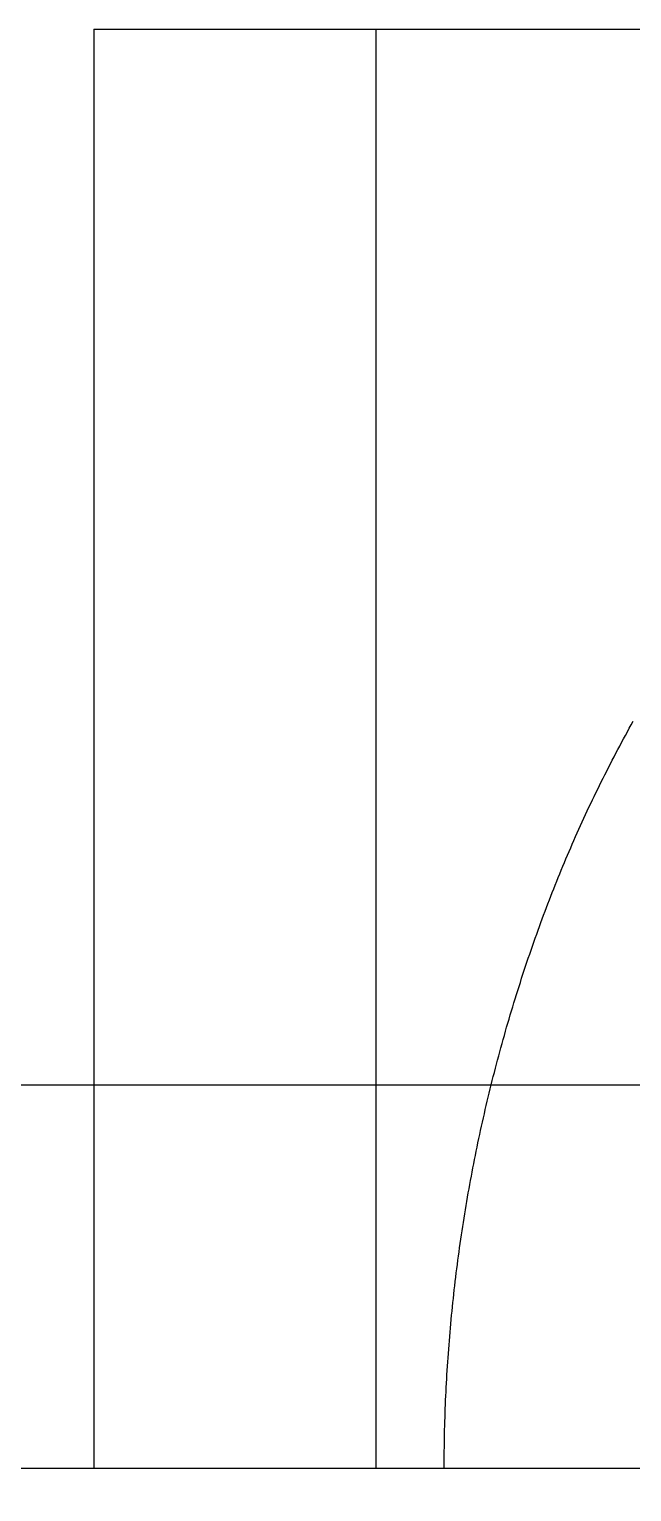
# Model space of a CAD drawing. Header units: millimetres. Extents: x 340 to 1003762, y 22 to 362022.
# Drawn here: x 420.8456 to 420.9295, y 90.9466 to 91.1506 of the extents above; entities that cross this region are included whole.
import ezdxf
from ezdxf.xclip import XClip

# ---------------------------------------------------------------- set-up
doc = ezdxf.new("R2010")
doc.units = ezdxf.units.MM
doc.header["$XCLIPFRAME"] = 0
for name, color, linetype in [('LSBB_P_002 - PLANTA 1° NIVEL SALA DE VENTAS$0$A-Equipamiento acero inox', 8, 'Continuous'), ('LSBB_P_002 - PLANTA 1° NIVEL SALA DE VENTAS$0$A-TRAS-EQPM', 8, 'Continuous'), ('XREF', 7, 'Continuous')]:
    doc.layers.add(name, color=color, linetype=linetype)

# ---------------------------------------------------------------- blocks, each defined once
blk = doc.blocks.new('LSBB_P_002 - PLANTA 1° NIVEL SALA DE VENTAS$0$laminadora')
at = {"layer": 'LSBB_P_002 - PLANTA 1° NIVEL SALA DE VENTAS$0$A-TRAS-EQPM'}
for p, q in [((-175623.292, 30446.937), (-175623.292, 30488.198)), ((-175643.37, 30462.806), (-175643.37, 30427.907)), ((-175633.242, 30454.289), (-175633.193, 30454.316)), ((-175633.193, 30454.316), (-175633.143, 30454.343)), ((-175633.143, 30454.343), (-175633.094, 30454.37)), ((-175633.094, 30454.37), (-175633.044, 30454.397)), ((-175633.044, 30454.397), (-175632.995, 30454.424)), ((-175632.995, 30454.424), (-175632.946, 30454.451)), ((-175633.641, 30454.082), (-175633.591, 30454.107)), ((-175633.591, 30454.107), (-175633.541, 30454.133)), ((-175633.541, 30454.133), (-175633.491, 30454.159)), ((-175633.491, 30454.159), (-175633.441, 30454.184)), ((-175633.441, 30454.184), (-175633.391, 30454.211)), ((-175633.391, 30454.211), (-175633.341, 30454.237)), ((-175633.341, 30454.237), (-175633.292, 30454.263)), ((-175633.292, 30454.263), (-175633.242, 30454.289)), ((-175634.096, 30453.859), (-175634.045, 30453.883)), ((-175634.045, 30453.883), (-175633.995, 30453.908)), ((-175633.995, 30453.908), (-175633.944, 30453.932)), ((-175633.944, 30453.932), (-175633.893, 30453.957)), ((-175633.893, 30453.957), (-175633.843, 30453.981)), ((-175633.843, 30453.981), (-175633.792, 30454.006)), ((-175633.792, 30454.006), (-175633.742, 30454.031)), ((-175633.742, 30454.031), (-175633.692, 30454.056)), ((-175633.692, 30454.056), (-175633.641, 30454.082)), ((-175634.505, 30453.671), (-175634.454, 30453.694)), ((-175634.454, 30453.694), (-175634.402, 30453.717)), ((-175634.402, 30453.717), (-175634.351, 30453.74)), ((-175634.351, 30453.74), (-175634.3, 30453.764)), ((-175634.3, 30453.764), (-175634.249, 30453.787)), ((-175634.249, 30453.787), (-175634.198, 30453.811)), ((-175634.198, 30453.811), (-175634.147, 30453.835)), ((-175634.147, 30453.835), (-175634.096, 30453.859)), ((-175634.97, 30453.471), (-175634.918, 30453.492)), ((-175634.918, 30453.492), (-175634.866, 30453.514)), ((-175634.866, 30453.514), (-175634.814, 30453.536)), ((-175634.814, 30453.536), (-175634.763, 30453.558)), ((-175634.763, 30453.558), (-175634.711, 30453.581)), ((-175634.711, 30453.581), (-175634.659, 30453.603)), ((-175634.659, 30453.603), (-175634.608, 30453.626)), ((-175634.608, 30453.626), (-175634.556, 30453.648)), ((-175634.556, 30453.648), (-175634.505, 30453.671)), ((-175635.493, 30453.263), (-175635.44, 30453.283)), ((-175635.44, 30453.283), (-175635.388, 30453.303)), ((-175635.388, 30453.303), (-175635.335, 30453.323)), ((-175635.335, 30453.323), (-175635.283, 30453.344)), ((-175635.283, 30453.344), (-175635.231, 30453.365)), ((-175635.231, 30453.365), (-175635.178, 30453.386)), ((-175635.178, 30453.386), (-175635.126, 30453.407)), ((-175635.126, 30453.407), (-175635.074, 30453.428)), ((-175635.074, 30453.428), (-175635.022, 30453.449)), ((-175635.022, 30453.449), (-175634.97, 30453.471)), ((-175636.083, 30453.048), (-175636.027, 30453.067)), ((-175636.027, 30453.067), (-175635.971, 30453.087)), ((-175635.971, 30453.087), (-175635.915, 30453.107)), ((-175635.915, 30453.107), (-175635.862, 30453.126)), ((-175635.862, 30453.126), (-175635.809, 30453.145)), ((-175635.809, 30453.145), (-175635.756, 30453.164)), ((-175635.756, 30453.164), (-175635.703, 30453.183)), ((-175635.703, 30453.183), (-175635.651, 30453.203)), ((-175635.651, 30453.203), (-175635.598, 30453.223)), ((-175635.598, 30453.223), (-175635.545, 30453.243)), ((-175635.545, 30453.243), (-175635.493, 30453.263)), ((-175636.647, 30452.861), (-175636.59, 30452.879)), ((-175636.59, 30452.879), (-175636.533, 30452.897)), ((-175636.533, 30452.897), (-175636.477, 30452.915)), ((-175636.477, 30452.915), (-175636.421, 30452.934)), ((-175636.421, 30452.934), (-175636.364, 30452.952)), ((-175636.364, 30452.952), (-175636.308, 30452.971)), ((-175636.308, 30452.971), (-175636.252, 30452.99)), ((-175636.252, 30452.99), (-175636.195, 30453.009)), ((-175636.195, 30453.009), (-175636.139, 30453.028)), ((-175636.139, 30453.028), (-175636.083, 30453.048)), ((-175637.329, 30452.656), (-175637.272, 30452.672)), ((-175637.272, 30452.672), (-175637.215, 30452.688)), ((-175637.215, 30452.688), (-175637.158, 30452.705)), ((-175637.158, 30452.705), (-175637.101, 30452.722)), ((-175637.101, 30452.722), (-175637.044, 30452.738)), ((-175637.044, 30452.738), (-175636.987, 30452.755)), ((-175636.987, 30452.755), (-175636.93, 30452.773)), ((-175636.93, 30452.773), (-175636.873, 30452.79)), ((-175636.873, 30452.79), (-175636.817, 30452.807)), ((-175636.817, 30452.807), (-175636.76, 30452.825)), ((-175636.76, 30452.825), (-175636.703, 30452.843)), ((-175636.703, 30452.843), (-175636.647, 30452.861)), ((-175638.133, 30452.445), (-175638.076, 30452.459)), ((-175638.076, 30452.459), (-175638.018, 30452.473)), ((-175638.018, 30452.473), (-175637.96, 30452.488)), ((-175637.96, 30452.488), (-175637.903, 30452.502)), ((-175637.903, 30452.502), (-175637.845, 30452.517)), ((-175637.845, 30452.517), (-175637.788, 30452.532)), ((-175637.788, 30452.532), (-175637.73, 30452.547)), ((-175637.73, 30452.547), (-175637.673, 30452.562)), ((-175637.673, 30452.562), (-175637.615, 30452.577)), ((-175637.615, 30452.577), (-175637.558, 30452.592)), ((-175637.558, 30452.592), (-175637.501, 30452.608)), ((-175637.501, 30452.608), (-175637.444, 30452.624)), ((-175637.444, 30452.624), (-175637.386, 30452.64)), ((-175637.386, 30452.64), (-175637.329, 30452.656)), ((-175639.061, 30452.241), (-175639.003, 30452.252)), ((-175639.003, 30452.252), (-175638.945, 30452.264)), ((-175638.945, 30452.264), (-175638.887, 30452.276)), ((-175638.887, 30452.276), (-175638.828, 30452.288)), ((-175638.828, 30452.288), (-175638.77, 30452.3)), ((-175638.77, 30452.3), (-175638.712, 30452.313)), ((-175638.712, 30452.313), (-175638.654, 30452.325)), ((-175638.654, 30452.325), (-175638.596, 30452.338)), ((-175638.596, 30452.338), (-175638.538, 30452.351)), ((-175638.538, 30452.351), (-175638.48, 30452.364)), ((-175638.48, 30452.364), (-175638.422, 30452.377)), ((-175638.422, 30452.377), (-175638.364, 30452.39)), ((-175638.364, 30452.39), (-175638.307, 30452.404)), ((-175638.307, 30452.404), (-175638.249, 30452.417)), ((-175638.249, 30452.417), (-175638.191, 30452.431)), ((-175638.191, 30452.431), (-175638.133, 30452.445)), ((-175640.232, 30452.041), (-175640.173, 30452.05)), ((-175640.173, 30452.05), (-175640.114, 30452.058)), ((-175640.114, 30452.058), (-175640.056, 30452.067)), ((-175640.056, 30452.067), (-175639.997, 30452.076)), ((-175639.997, 30452.076), (-175639.938, 30452.085)), ((-175639.938, 30452.085), (-175639.88, 30452.095)), ((-175639.88, 30452.095), (-175639.821, 30452.104)), ((-175639.821, 30452.104), (-175639.762, 30452.114)), ((-175639.762, 30452.114), (-175639.704, 30452.123)), ((-175639.704, 30452.123), (-175639.645, 30452.133)), ((-175639.645, 30452.133), (-175639.587, 30452.143)), ((-175639.587, 30452.143), (-175639.528, 30452.153)), ((-175639.528, 30452.153), (-175639.47, 30452.164)), ((-175639.47, 30452.164), (-175639.411, 30452.174)), ((-175639.411, 30452.174), (-175639.353, 30452.185)), ((-175639.353, 30452.185), (-175639.294, 30452.196)), ((-175639.294, 30452.196), (-175639.236, 30452.207)), ((-175639.236, 30452.207), (-175639.178, 30452.218)), ((-175639.178, 30452.218), (-175639.119, 30452.229)), ((-175639.119, 30452.229), (-175639.061, 30452.241)), ((-175642.36, 30451.841), (-175642.3, 30451.844)), ((-175642.3, 30451.844), (-175642.241, 30451.847)), ((-175642.241, 30451.847), (-175642.182, 30451.85)), ((-175642.182, 30451.85), (-175642.122, 30451.853)), ((-175642.122, 30451.853), (-175642.063, 30451.856)), ((-175642.063, 30451.856), (-175642.004, 30451.86)), ((-175642.004, 30451.86), (-175641.945, 30451.864)), ((-175641.945, 30451.864), (-175641.885, 30451.868)), ((-175641.885, 30451.868), (-175641.826, 30451.872)), ((-175641.826, 30451.872), (-175641.767, 30451.876)), ((-175641.767, 30451.876), (-175641.708, 30451.88)), ((-175641.708, 30451.88), (-175641.648, 30451.885)), ((-175641.648, 30451.885), (-175641.589, 30451.89)), ((-175641.589, 30451.89), (-175641.53, 30451.895)), ((-175641.53, 30451.895), (-175641.471, 30451.9)), ((-175641.471, 30451.9), (-175641.412, 30451.905)), ((-175641.412, 30451.905), (-175641.352, 30451.91)), ((-175641.352, 30451.91), (-175641.293, 30451.916)), ((-175641.293, 30451.916), (-175641.234, 30451.921)), ((-175641.234, 30451.921), (-175641.175, 30451.927)), ((-175641.175, 30451.927), (-175641.116, 30451.933)), ((-175641.116, 30451.933), (-175641.057, 30451.939)), ((-175641.057, 30451.939), (-175640.998, 30451.945)), ((-175640.998, 30451.945), (-175640.939, 30451.952)), ((-175640.939, 30451.952), (-175640.88, 30451.958)), ((-175640.88, 30451.958), (-175640.821, 30451.965)), ((-175640.821, 30451.965), (-175640.762, 30451.972)), ((-175640.762, 30451.972), (-175640.703, 30451.979)), ((-175640.703, 30451.979), (-175640.644, 30451.986)), ((-175640.644, 30451.986), (-175640.585, 30451.994)), ((-175640.585, 30451.994), (-175640.526, 30452.001)), ((-175640.526, 30452.001), (-175640.467, 30452.009)), ((-175640.467, 30452.009), (-175640.408, 30452.017)), ((-175640.408, 30452.017), (-175640.35, 30452.025)), ((-175640.35, 30452.025), (-175640.291, 30452.033)), ((-175640.291, 30452.033), (-175640.232, 30452.041)), ((-175643.369, 30451.817), (-175643.309, 30451.817)), ((-175643.309, 30451.817), (-175643.25, 30451.818)), ((-175643.25, 30451.818), (-175643.191, 30451.818)), ((-175643.191, 30451.818), (-175643.131, 30451.819)), ((-175643.131, 30451.819), (-175643.072, 30451.82)), ((-175643.072, 30451.82), (-175643.012, 30451.82)), ((-175643.012, 30451.82), (-175642.953, 30451.821)), ((-175642.953, 30451.821), (-175642.894, 30451.823)), ((-175642.894, 30451.823), (-175642.834, 30451.824)), ((-175642.834, 30451.824), (-175642.775, 30451.826)), ((-175642.775, 30451.826), (-175642.716, 30451.827)), ((-175642.716, 30451.827), (-175642.656, 30451.829)), ((-175642.656, 30451.829), (-175642.597, 30451.831)), ((-175642.597, 30451.831), (-175642.538, 30451.833)), ((-175642.538, 30451.833), (-175642.478, 30451.836)), ((-175642.478, 30451.836), (-175642.419, 30451.838)), ((-175642.419, 30451.838), (-175642.36, 30451.841)), ((-175623.292, 30450.867), (-175643.37, 30450.867)), ((-175623.292, 30446.937), (-175643.37, 30446.937))]:
    blk.add_line(p, q, dxfattribs=at)
blk = doc.blocks.new('LSBB_P_002 - PLANTA 1° NIVEL SALA DE VENTAS', base_point=(223.56961, 14.22023))
at = {"layer": 'LSBB_P_002 - PLANTA 1° NIVEL SALA DE VENTAS$0$A-Equipamiento acero inox'}
blk.add_lwpolyline([(835.75135, 305.22333), (837.15135, 305.22333), (837.15135, 305.82333), (835.75135, 305.82333)], close=True, dxfattribs=at)
at = {"layer": 'LSBB_P_002 - PLANTA 1° NIVEL SALA DE VENTAS$0$A-Equipamiento acero inox', "extrusion": (0, 0, -1), "xscale": 0.01, "yscale": 0.01, "zscale": -0.01, "rotation": 90}
blk.add_blockref('LSBB_P_002 - PLANTA 1° NIVEL SALA DE VENTAS$0$laminadora', (-531.67384, 2062.20358, -0.00175), dxfattribs=at)

msp = doc.modelspace()

# ---------------------------------------------------------------- block references
at = {"layer": 'XREF'}
ref = msp.add_blockref('LSBB_P_002 - PLANTA 1° NIVEL SALA DE VENTAS', (-191.71902, -200.59983), dxfattribs=at)
XClip(ref).set_block_clipping_path([(755.454857474, 236.6800249606), (887.3150098981, 333.6713636781)])

doc.saveas('drawing.dxf')
